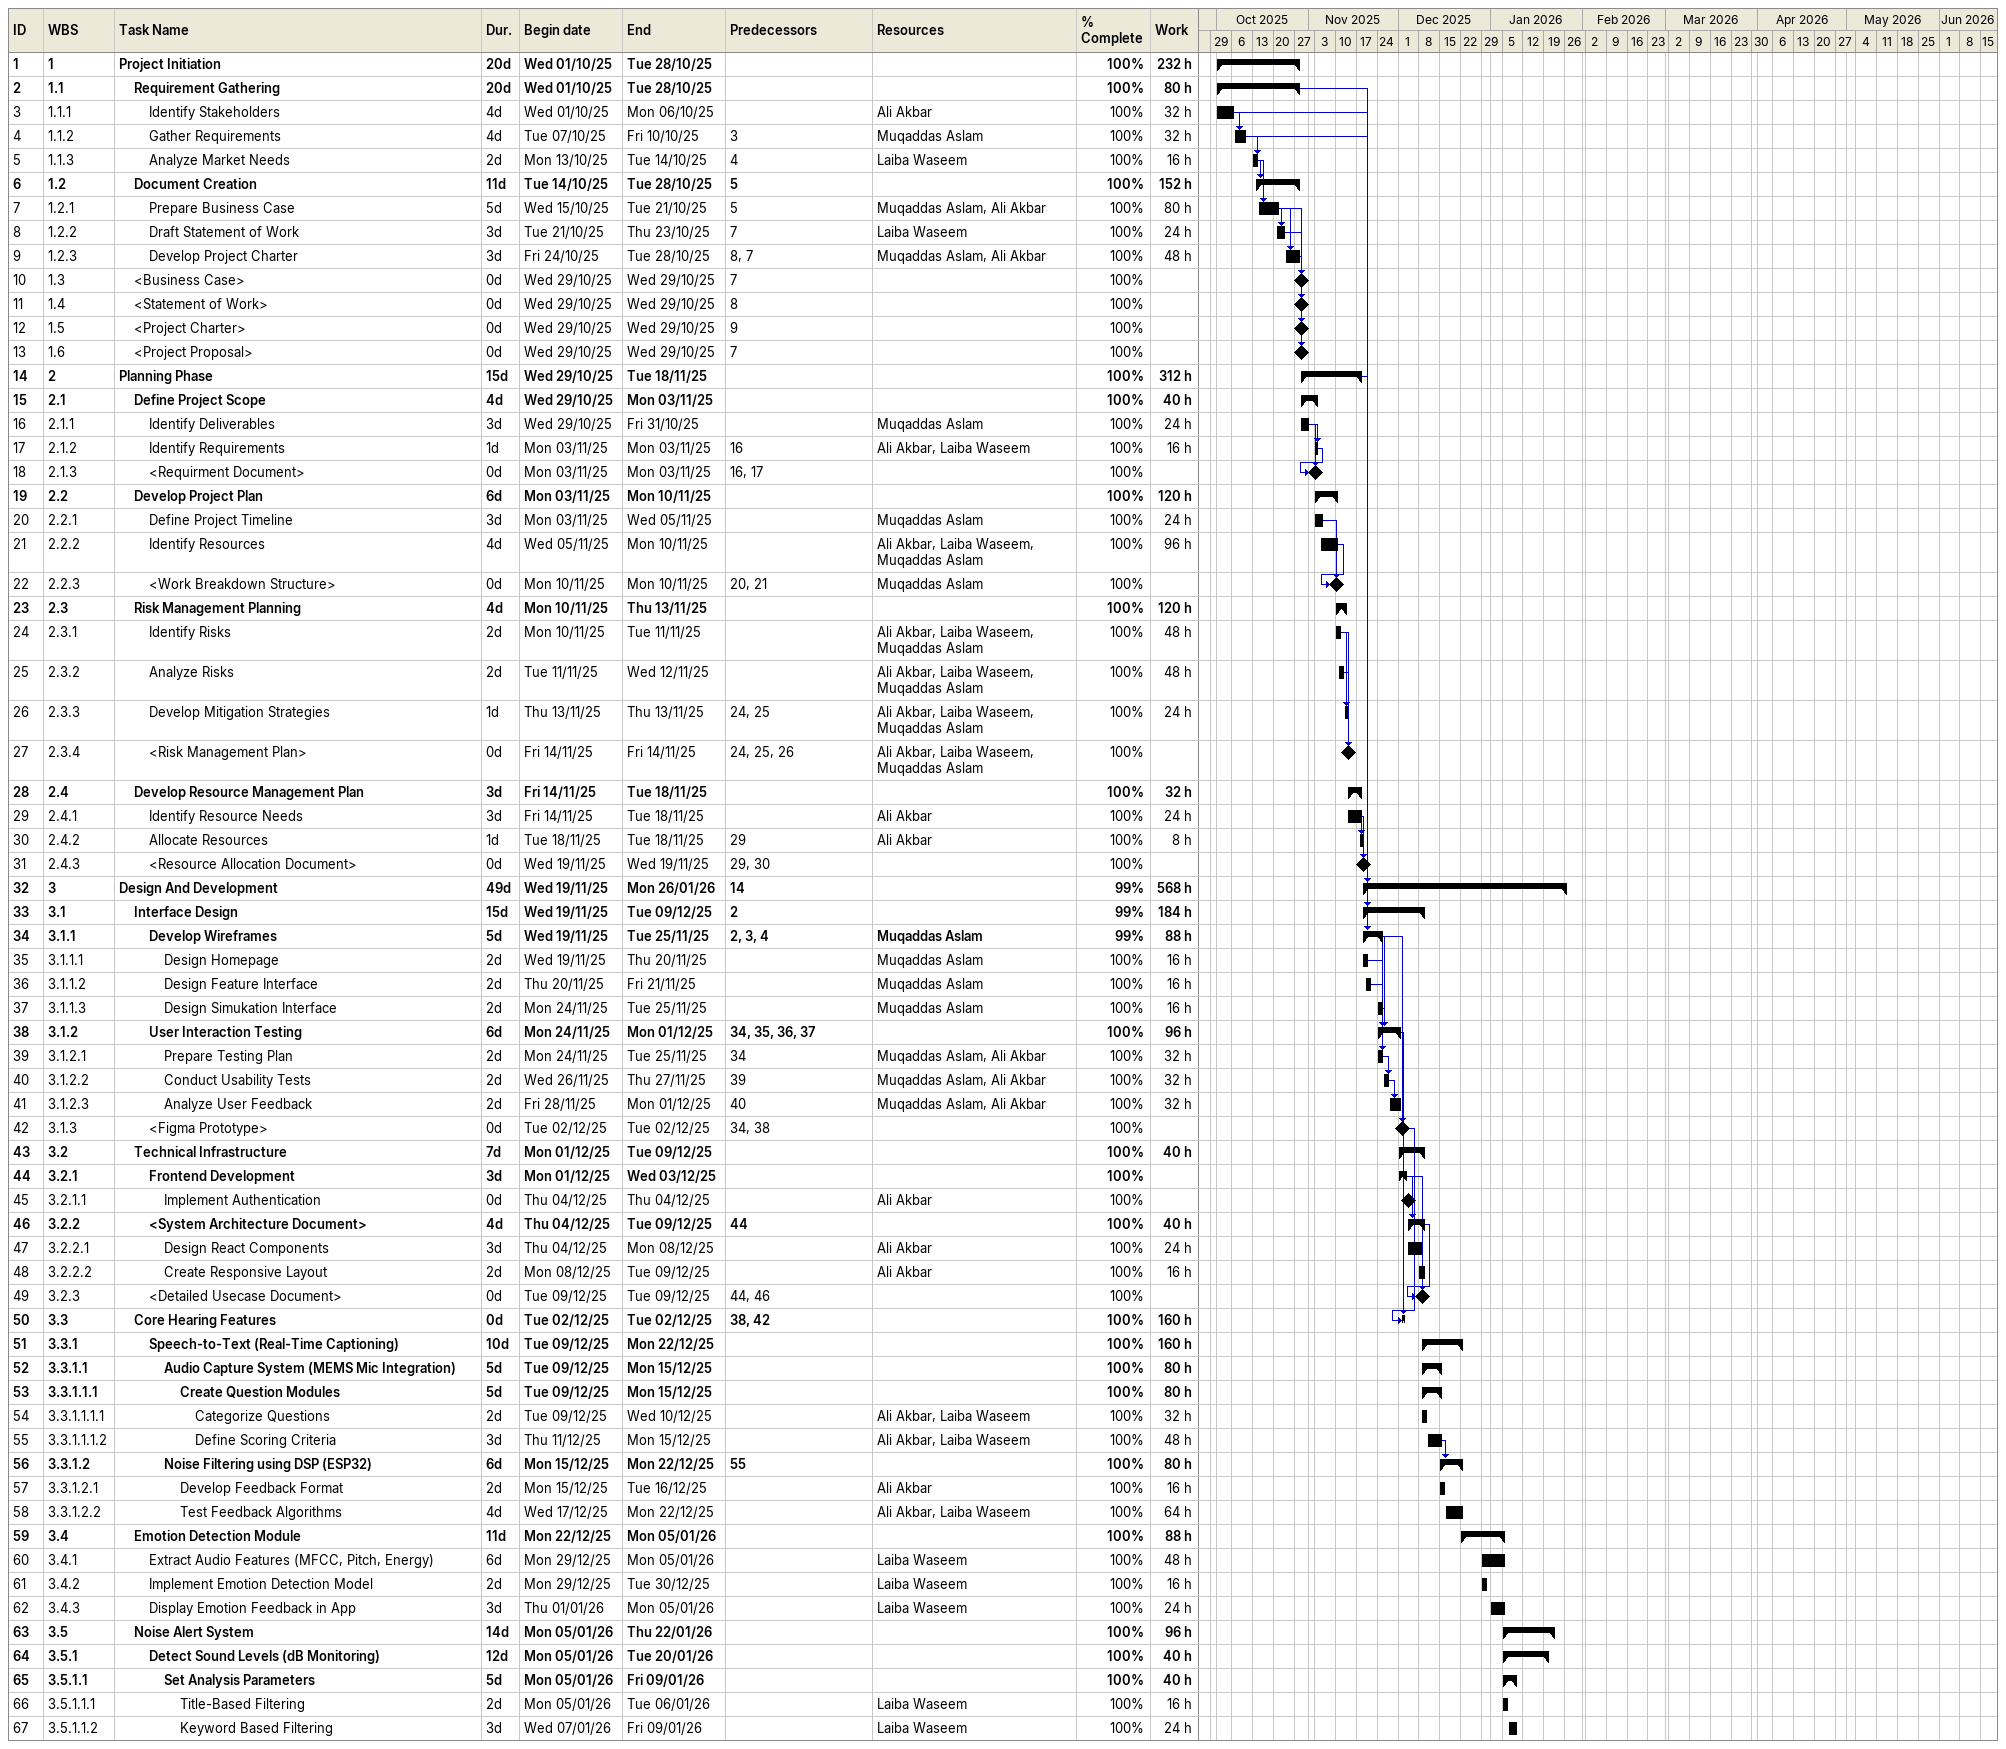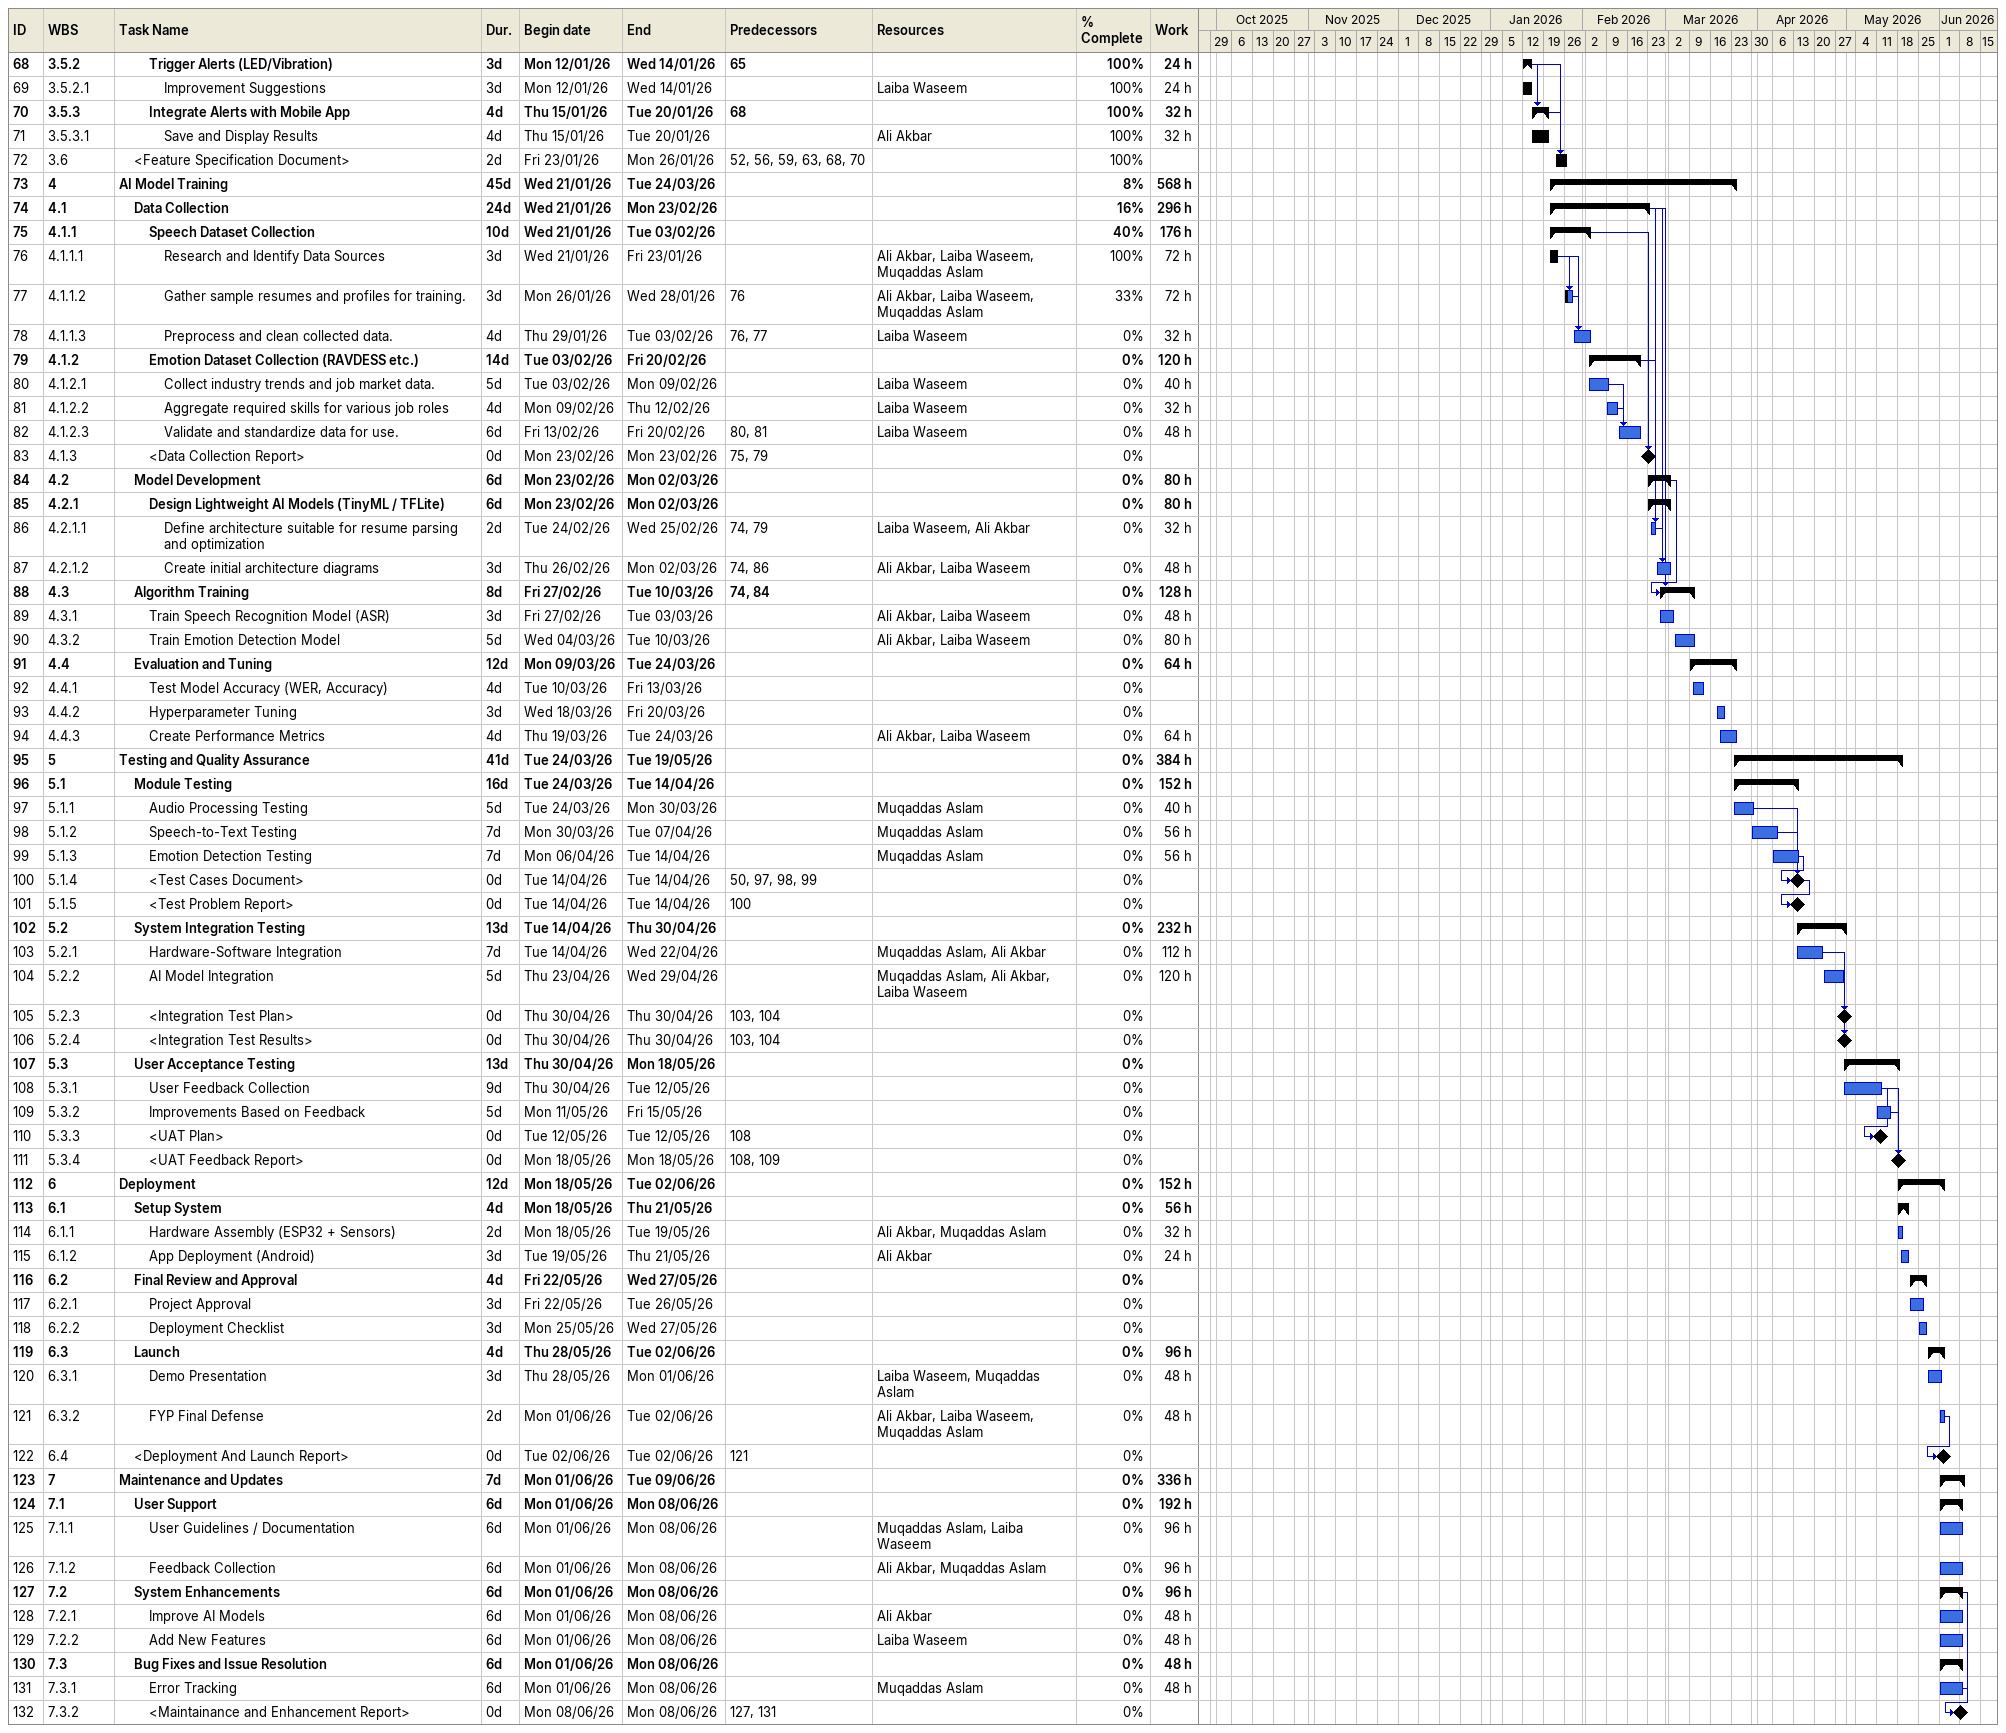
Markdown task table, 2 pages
| ID | WBS | Task | Duration | Start | Finish | Predecessors | Resources | % complete | Work (h) |
|---|---|---|---|---|---|---|---|---|---|
| 1 | 1 | **Project Initiation** | 20d | 2025-10-01 | 2025-10-28 |  |  | 100 | 232 |
| 2 | 1.1 | **Requirement Gathering** | 20d | 2025-10-01 | 2025-10-28 |  |  | 100 | 80 |
| 3 | 1.1.1 | Identify Stakeholders | 4d | 2025-10-01 | 2025-10-06 |  | Ali Akbar | 100 | 32 |
| 4 | 1.1.2 | Gather Requirements | 4d | 2025-10-07 | 2025-10-10 | 3 | Muqaddas Aslam | 100 | 32 |
| 5 | 1.1.3 | Analyze Market Needs | 2d | 2025-10-13 | 2025-10-14 | 4 | Laiba Waseem | 100 | 16 |
| 6 | 1.2 | **Document Creation** | 11d | 2025-10-14 | 2025-10-28 | 5 |  | 100 | 152 |
| 7 | 1.2.1 | Prepare Business Case | 5d | 2025-10-15 | 2025-10-21 | 5 | Muqaddas Aslam, Ali Akbar | 100 | 80 |
| 8 | 1.2.2 | Draft Statement of Work | 3d | 2025-10-21 | 2025-10-23 | 7 | Laiba Waseem | 100 | 24 |
| 9 | 1.2.3 | Develop Project Charter | 3d | 2025-10-24 | 2025-10-28 | 8, 7 | Muqaddas Aslam, Ali Akbar | 100 | 48 |
| 10 | 1.3 | <Business Case> | 0d | 2025-10-29 | 2025-10-29 | 7 |  | 100 |  |
| 11 | 1.4 | <Statement of Work> | 0d | 2025-10-29 | 2025-10-29 | 8 |  | 100 |  |
| 12 | 1.5 | <Project Charter> | 0d | 2025-10-29 | 2025-10-29 | 9 |  | 100 |  |
| 13 | 1.6 | <Project Proposal> | 0d | 2025-10-29 | 2025-10-29 | 7 |  | 100 |  |
| 14 | 2 | **Planning Phase** | 15d | 2025-10-29 | 2025-11-18 |  |  | 100 | 312 |
| 15 | 2.1 | **Define Project Scope** | 4d | 2025-10-29 | 2025-11-03 |  |  | 100 | 40 |
| 16 | 2.1.1 | Identify Deliverables | 3d | 2025-10-29 | 2025-10-31 |  | Muqaddas Aslam | 100 | 24 |
| 17 | 2.1.2 | Identify Requirements | 1d | 2025-11-03 | 2025-11-03 | 16 | Ali Akbar, Laiba Waseem | 100 | 16 |
| 18 | 2.1.3 | <Requirment Document> | 0d | 2025-11-03 | 2025-11-03 | 16, 17 |  | 100 |  |
| 19 | 2.2 | **Develop Project Plan** | 6d | 2025-11-03 | 2025-11-10 |  |  | 100 | 120 |
| 20 | 2.2.1 | Define Project Timeline | 3d | 2025-11-03 | 2025-11-05 |  | Muqaddas Aslam | 100 | 24 |
| 21 | 2.2.2 | Identify Resources | 4d | 2025-11-05 | 2025-11-10 |  | Ali Akbar, Laiba Waseem, Muqaddas Aslam | 100 | 96 |
| 22 | 2.2.3 | <Work Breakdown Structure> | 0d | 2025-11-10 | 2025-11-10 | 20, 21 | Muqaddas Aslam | 100 |  |
| 23 | 2.3 | **Risk Management Planning** | 4d | 2025-11-10 | 2025-11-13 |  |  | 100 | 120 |
| 24 | 2.3.1 | Identify Risks | 2d | 2025-11-10 | 2025-11-11 |  | Ali Akbar, Laiba Waseem, Muqaddas Aslam | 100 | 48 |
| 25 | 2.3.2 | Analyze Risks | 2d | 2025-11-11 | 2025-11-12 |  | Ali Akbar, Laiba Waseem, Muqaddas Aslam | 100 | 48 |
| 26 | 2.3.3 | Develop Mitigation Strategies | 1d | 2025-11-13 | 2025-11-13 | 24, 25 | Ali Akbar, Laiba Waseem, Muqaddas Aslam | 100 | 24 |
| 27 | 2.3.4 | <Risk Management Plan> | 0d | 2025-11-14 | 2025-11-14 | 24, 25, 26 | Ali Akbar, Laiba Waseem, Muqaddas Aslam | 100 |  |
| 28 | 2.4 | **Develop Resource Management Plan** | 3d | 2025-11-14 | 2025-11-18 |  |  | 100 | 32 |
| 29 | 2.4.1 | Identify Resource Needs | 3d | 2025-11-14 | 2025-11-18 |  | Ali Akbar | 100 | 24 |
| 30 | 2.4.2 | Allocate Resources | 1d | 2025-11-18 | 2025-11-18 | 29 | Ali Akbar | 100 | 8 |
| 31 | 2.4.3 | <Resource Allocation Document> | 0d | 2025-11-19 | 2025-11-19 | 29, 30 |  | 100 |  |
| 32 | 3 | **Design And Development** | 49d | 2025-11-19 | 2026-01-26 | 14 |  | 99 | 568 |
| 33 | 3.1 | **Interface Design** | 15d | 2025-11-19 | 2025-12-09 | 2 |  | 99 | 184 |
| 34 | 3.1.1 | **Develop Wireframes** | 5d | 2025-11-19 | 2025-11-25 | 2, 3, 4 | Muqaddas Aslam | 99 | 88 |
| 35 | 3.1.1.1 | Design Homepage | 2d | 2025-11-19 | 2025-11-20 |  | Muqaddas Aslam | 100 | 16 |
| 36 | 3.1.1.2 | Design Feature Interface | 2d | 2025-11-20 | 2025-11-21 |  | Muqaddas Aslam | 100 | 16 |
| 37 | 3.1.1.3 | Design Simukation Interface | 2d | 2025-11-24 | 2025-11-25 |  | Muqaddas Aslam | 100 | 16 |
| 38 | 3.1.2 | **User Interaction Testing** | 6d | 2025-11-24 | 2025-12-01 | 34, 35, 36, 37 |  | 100 | 96 |
| 39 | 3.1.2.1 | Prepare Testing Plan | 2d | 2025-11-24 | 2025-11-25 | 34 | Muqaddas Aslam, Ali Akbar | 100 | 32 |
| 40 | 3.1.2.2 | Conduct Usability Tests | 2d | 2025-11-26 | 2025-11-27 | 39 | Muqaddas Aslam, Ali Akbar | 100 | 32 |
| 41 | 3.1.2.3 | Analyze User Feedback | 2d | 2025-11-28 | 2025-12-01 | 40 | Muqaddas Aslam, Ali Akbar | 100 | 32 |
| 42 | 3.1.3 | <Figma Prototype> | 0d | 2025-12-02 | 2025-12-02 | 34, 38 |  | 100 |  |
| 43 | 3.2 | **Technical Infrastructure** | 7d | 2025-12-01 | 2025-12-09 |  |  | 100 | 40 |
| 44 | 3.2.1 | **Frontend Development** | 3d | 2025-12-01 | 2025-12-03 |  |  | 100 |  |
| 45 | 3.2.1.1 | Implement Authentication | 0d | 2025-12-04 | 2025-12-04 |  | Ali Akbar | 100 |  |
| 46 | 3.2.2 | **<System Architecture Document>** | 4d | 2025-12-04 | 2025-12-09 | 44 |  | 100 | 40 |
| 47 | 3.2.2.1 | Design React Components | 3d | 2025-12-04 | 2025-12-08 |  | Ali Akbar | 100 | 24 |
| 48 | 3.2.2.2 | Create Responsive Layout | 2d | 2025-12-08 | 2025-12-09 |  | Ali Akbar | 100 | 16 |
| 49 | 3.2.3 | <Detailed Usecase Document> | 0d | 2025-12-09 | 2025-12-09 | 44, 46 |  | 100 |  |
| 50 | 3.3 | **Core Hearing Features** | 0d | 2025-12-02 | 2025-12-02 | 38, 42 |  | 100 | 160 |
| 51 | 3.3.1 | **Speech-to-Text (Real-Time Captioning)** | 10d | 2025-12-09 | 2025-12-22 |  |  | 100 | 160 |
| 52 | 3.3.1.1 | **Audio Capture System (MEMS Mic Integration)** | 5d | 2025-12-09 | 2025-12-15 |  |  | 100 | 80 |
| 53 | 3.3.1.1.1 | **Create Question Modules** | 5d | 2025-12-09 | 2025-12-15 |  |  | 100 | 80 |
| 54 | 3.3.1.1.1.1 | Categorize Questions | 2d | 2025-12-09 | 2025-12-10 |  | Ali Akbar, Laiba Waseem | 100 | 32 |
| 55 | 3.3.1.1.1.2 | Define Scoring Criteria | 3d | 2025-12-11 | 2025-12-15 |  | Ali Akbar, Laiba Waseem | 100 | 48 |
| 56 | 3.3.1.2 | **Noise Filtering using DSP (ESP32)** | 6d | 2025-12-15 | 2025-12-22 | 55 |  | 100 | 80 |
| 57 | 3.3.1.2.1 | Develop Feedback Format | 2d | 2025-12-15 | 2025-12-16 |  | Ali Akbar | 100 | 16 |
| 58 | 3.3.1.2.2 | Test Feedback Algorithms | 4d | 2025-12-17 | 2025-12-22 |  | Ali Akbar, Laiba Waseem | 100 | 64 |
| 59 | 3.4 | **Emotion Detection Module** | 11d | 2025-12-22 | 2026-01-05 |  |  | 100 | 88 |
| 60 | 3.4.1 | Extract Audio Features (MFCC, Pitch, Energy) | 6d | 2025-12-29 | 2026-01-05 |  | Laiba Waseem | 100 | 48 |
| 61 | 3.4.2 | Implement Emotion Detection Model | 2d | 2025-12-29 | 2025-12-30 |  | Laiba Waseem | 100 | 16 |
| 62 | 3.4.3 | Display Emotion Feedback in App | 3d | 2026-01-01 | 2026-01-05 |  | Laiba Waseem | 100 | 24 |
| 63 | 3.5 | **Noise Alert System** | 14d | 2026-01-05 | 2026-01-22 |  |  | 100 | 96 |
| 64 | 3.5.1 | **Detect Sound Levels (dB Monitoring)** | 12d | 2026-01-05 | 2026-01-20 |  |  | 100 | 40 |
| 65 | 3.5.1.1 | **Set Analysis Parameters** | 5d | 2026-01-05 | 2026-01-09 |  |  | 100 | 40 |
| 66 | 3.5.1.1.1 | Title-Based Filtering | 2d | 2026-01-05 | 2026-01-06 |  | Laiba Waseem | 100 | 16 |
| 67 | 3.5.1.1.2 | Keyword Based Filtering | 3d | 2026-01-07 | 2026-01-09 |  | Laiba Waseem | 100 | 24 |
| 68 | 3.5.2 | **Trigger Alerts (LED/Vibration)** | 3d | 2026-01-12 | 2026-01-14 | 65 |  | 100 | 24 |
| 69 | 3.5.2.1 | Improvement Suggestions | 3d | 2026-01-12 | 2026-01-14 |  | Laiba Waseem | 100 | 24 |
| 70 | 3.5.3 | **Integrate Alerts with Mobile App** | 4d | 2026-01-15 | 2026-01-20 | 68 |  | 100 | 32 |
| 71 | 3.5.3.1 | Save and Display Results | 4d | 2026-01-15 | 2026-01-20 |  | Ali Akbar | 100 | 32 |
| 72 | 3.6 | <Feature Specification Document> | 2d | 2026-01-23 | 2026-01-26 | 52, 56, 59, 63, 68, 70 |  | 100 |  |
| 73 | 4 | **AI Model Training** | 45d | 2026-01-21 | 2026-03-24 |  |  | 8 | 568 |
| 74 | 4.1 | **Data Collection** | 24d | 2026-01-21 | 2026-02-23 |  |  | 16 | 296 |
| 75 | 4.1.1 | **Speech Dataset Collection** | 10d | 2026-01-21 | 2026-02-03 |  |  | 40 | 176 |
| 76 | 4.1.1.1 | Research and Identify Data Sources | 3d | 2026-01-21 | 2026-01-23 |  | Ali Akbar, Laiba Waseem, Muqaddas Aslam | 100 | 72 |
| 77 | 4.1.1.2 | Gather sample resumes and profiles for training. | 3d | 2026-01-26 | 2026-01-28 | 76 | Ali Akbar, Laiba Waseem, Muqaddas Aslam | 33 | 72 |
| 78 | 4.1.1.3 | Preprocess and clean collected data. | 4d | 2026-01-29 | 2026-02-03 | 76, 77 | Laiba Waseem | 0 | 32 |
| 79 | 4.1.2 | **Emotion Dataset Collection (RAVDESS etc.)** | 14d | 2026-02-03 | 2026-02-20 |  |  | 0 | 120 |
| 80 | 4.1.2.1 | Collect industry trends and job market data. | 5d | 2026-02-03 | 2026-02-09 |  | Laiba Waseem | 0 | 40 |
| 81 | 4.1.2.2 | Aggregate required skills for various job roles | 4d | 2026-02-09 | 2026-02-12 |  | Laiba Waseem | 0 | 32 |
| 82 | 4.1.2.3 | Validate and standardize data for use. | 6d | 2026-02-13 | 2026-02-20 | 80, 81 | Laiba Waseem | 0 | 48 |
| 83 | 4.1.3 | <Data Collection Report> | 0d | 2026-02-23 | 2026-02-23 | 75, 79 |  | 0 |  |
| 84 | 4.2 | **Model Development** | 6d | 2026-02-23 | 2026-03-02 |  |  | 0 | 80 |
| 85 | 4.2.1 | **Design Lightweight AI Models (TinyML / TFLite)** | 6d | 2026-02-23 | 2026-03-02 |  |  | 0 | 80 |
| 86 | 4.2.1.1 | Define architecture suitable for resume parsing and optimization | 2d | 2026-02-24 | 2026-02-25 | 74, 79 | Laiba Waseem, Ali Akbar | 0 | 32 |
| 87 | 4.2.1.2 | Create initial architecture diagrams | 3d | 2026-02-26 | 2026-03-02 | 74, 86 | Ali Akbar, Laiba Waseem | 0 | 48 |
| 88 | 4.3 | **Algorithm Training** | 8d | 2026-02-27 | 2026-03-10 | 74, 84 |  | 0 | 128 |
| 89 | 4.3.1 | Train Speech Recognition Model (ASR) | 3d | 2026-02-27 | 2026-03-03 |  | Ali Akbar, Laiba Waseem | 0 | 48 |
| 90 | 4.3.2 | Train Emotion Detection Model | 5d | 2026-03-04 | 2026-03-10 |  | Ali Akbar, Laiba Waseem | 0 | 80 |
| 91 | 4.4 | **Evaluation and Tuning** | 12d | 2026-03-09 | 2026-03-24 |  |  | 0 | 64 |
| 92 | 4.4.1 | Test Model Accuracy (WER, Accuracy) | 4d | 2026-03-10 | 2026-03-13 |  |  | 0 |  |
| 93 | 4.4.2 | Hyperparameter Tuning | 3d | 2026-03-18 | 2026-03-20 |  |  | 0 |  |
| 94 | 4.4.3 | Create Performance Metrics | 4d | 2026-03-19 | 2026-03-24 |  | Ali Akbar, Laiba Waseem | 0 | 64 |
| 95 | 5 | **Testing and Quality Assurance** | 41d | 2026-03-24 | 2026-05-19 |  |  | 0 | 384 |
| 96 | 5.1 | **Module Testing** | 16d | 2026-03-24 | 2026-04-14 |  |  | 0 | 152 |
| 97 | 5.1.1 | Audio Processing Testing | 5d | 2026-03-24 | 2026-03-30 |  | Muqaddas Aslam | 0 | 40 |
| 98 | 5.1.2 | Speech-to-Text Testing | 7d | 2026-03-30 | 2026-04-07 |  | Muqaddas Aslam | 0 | 56 |
| 99 | 5.1.3 | Emotion Detection Testing | 7d | 2026-04-06 | 2026-04-14 |  | Muqaddas Aslam | 0 | 56 |
| 100 | 5.1.4 | <Test Cases Document> | 0d | 2026-04-14 | 2026-04-14 | 50, 97, 98, 99 |  | 0 |  |
| 101 | 5.1.5 | <Test Problem Report> | 0d | 2026-04-14 | 2026-04-14 | 100 |  | 0 |  |
| 102 | 5.2 | **System Integration Testing** | 13d | 2026-04-14 | 2026-04-30 |  |  | 0 | 232 |
| 103 | 5.2.1 | Hardware-Software Integration | 7d | 2026-04-14 | 2026-04-22 |  | Muqaddas Aslam, Ali Akbar | 0 | 112 |
| 104 | 5.2.2 | AI Model Integration | 5d | 2026-04-23 | 2026-04-29 |  | Muqaddas Aslam, Ali Akbar, Laiba Waseem | 0 | 120 |
| 105 | 5.2.3 | <Integration Test Plan> | 0d | 2026-04-30 | 2026-04-30 | 103, 104 |  | 0 |  |
| 106 | 5.2.4 | <Integration Test Results> | 0d | 2026-04-30 | 2026-04-30 | 103, 104 |  | 0 |  |
| 107 | 5.3 | **User Acceptance Testing** | 13d | 2026-04-30 | 2026-05-18 |  |  | 0 |  |
| 108 | 5.3.1 | User Feedback Collection | 9d | 2026-04-30 | 2026-05-12 |  |  | 0 |  |
| 109 | 5.3.2 | Improvements Based on Feedback | 5d | 2026-05-11 | 2026-05-15 |  |  | 0 |  |
| 110 | 5.3.3 | <UAT Plan> | 0d | 2026-05-12 | 2026-05-12 | 108 |  | 0 |  |
| 111 | 5.3.4 | <UAT Feedback Report> | 0d | 2026-05-18 | 2026-05-18 | 108, 109 |  | 0 |  |
| 112 | 6 | **Deployment** | 12d | 2026-05-18 | 2026-06-02 |  |  | 0 | 152 |
| 113 | 6.1 | **Setup System** | 4d | 2026-05-18 | 2026-05-21 |  |  | 0 | 56 |
| 114 | 6.1.1 | Hardware Assembly (ESP32 + Sensors) | 2d | 2026-05-18 | 2026-05-19 |  | Ali Akbar, Muqaddas Aslam | 0 | 32 |
| 115 | 6.1.2 | App Deployment (Android) | 3d | 2026-05-19 | 2026-05-21 |  | Ali Akbar | 0 | 24 |
| 116 | 6.2 | **Final Review and Approval** | 4d | 2026-05-22 | 2026-05-27 |  |  | 0 |  |
| 117 | 6.2.1 | Project Approval | 3d | 2026-05-22 | 2026-05-26 |  |  | 0 |  |
| 118 | 6.2.2 | Deployment Checklist | 3d | 2026-05-25 | 2026-05-27 |  |  | 0 |  |
| 119 | 6.3 | **Launch** | 4d | 2026-05-28 | 2026-06-02 |  |  | 0 | 96 |
| 120 | 6.3.1 | Demo Presentation | 3d | 2026-05-28 | 2026-06-01 |  | Laiba Waseem, Muqaddas Aslam | 0 | 48 |
| 121 | 6.3.2 | FYP Final Defense | 2d | 2026-06-01 | 2026-06-02 |  | Ali Akbar, Laiba Waseem, Muqaddas Aslam | 0 | 48 |
| 122 | 6.4 | <Deployment And Launch Report> | 0d | 2026-06-02 | 2026-06-02 | 121 |  | 0 |  |
| 123 | 7 | **Maintenance and Updates** | 7d | 2026-06-01 | 2026-06-09 |  |  | 0 | 336 |
| 124 | 7.1 | **User Support** | 6d | 2026-06-01 | 2026-06-08 |  |  | 0 | 192 |
| 125 | 7.1.1 | User Guidelines / Documentation | 6d | 2026-06-01 | 2026-06-08 |  | Muqaddas Aslam, Laiba Waseem | 0 | 96 |
| 126 | 7.1.2 | Feedback Collection | 6d | 2026-06-01 | 2026-06-08 |  | Ali Akbar, Muqaddas Aslam | 0 | 96 |
| 127 | 7.2 | **System Enhancements** | 6d | 2026-06-01 | 2026-06-08 |  |  | 0 | 96 |
| 128 | 7.2.1 | Improve AI Models | 6d | 2026-06-01 | 2026-06-08 |  | Ali Akbar | 0 | 48 |
| 129 | 7.2.2 | Add New Features | 6d | 2026-06-01 | 2026-06-08 |  | Laiba Waseem | 0 | 48 |
| 130 | 7.3 | **Bug Fixes and Issue Resolution** | 6d | 2026-06-01 | 2026-06-08 |  |  | 0 | 48 |
| 131 | 7.3.1 | Error Tracking | 6d | 2026-06-01 | 2026-06-08 |  | Muqaddas Aslam | 0 | 48 |
| 132 | 7.3.2 | <Maintainance and Enhancement Report> | 0d | 2026-06-08 | 2026-06-08 | 127, 131 |  | 0 |  |
